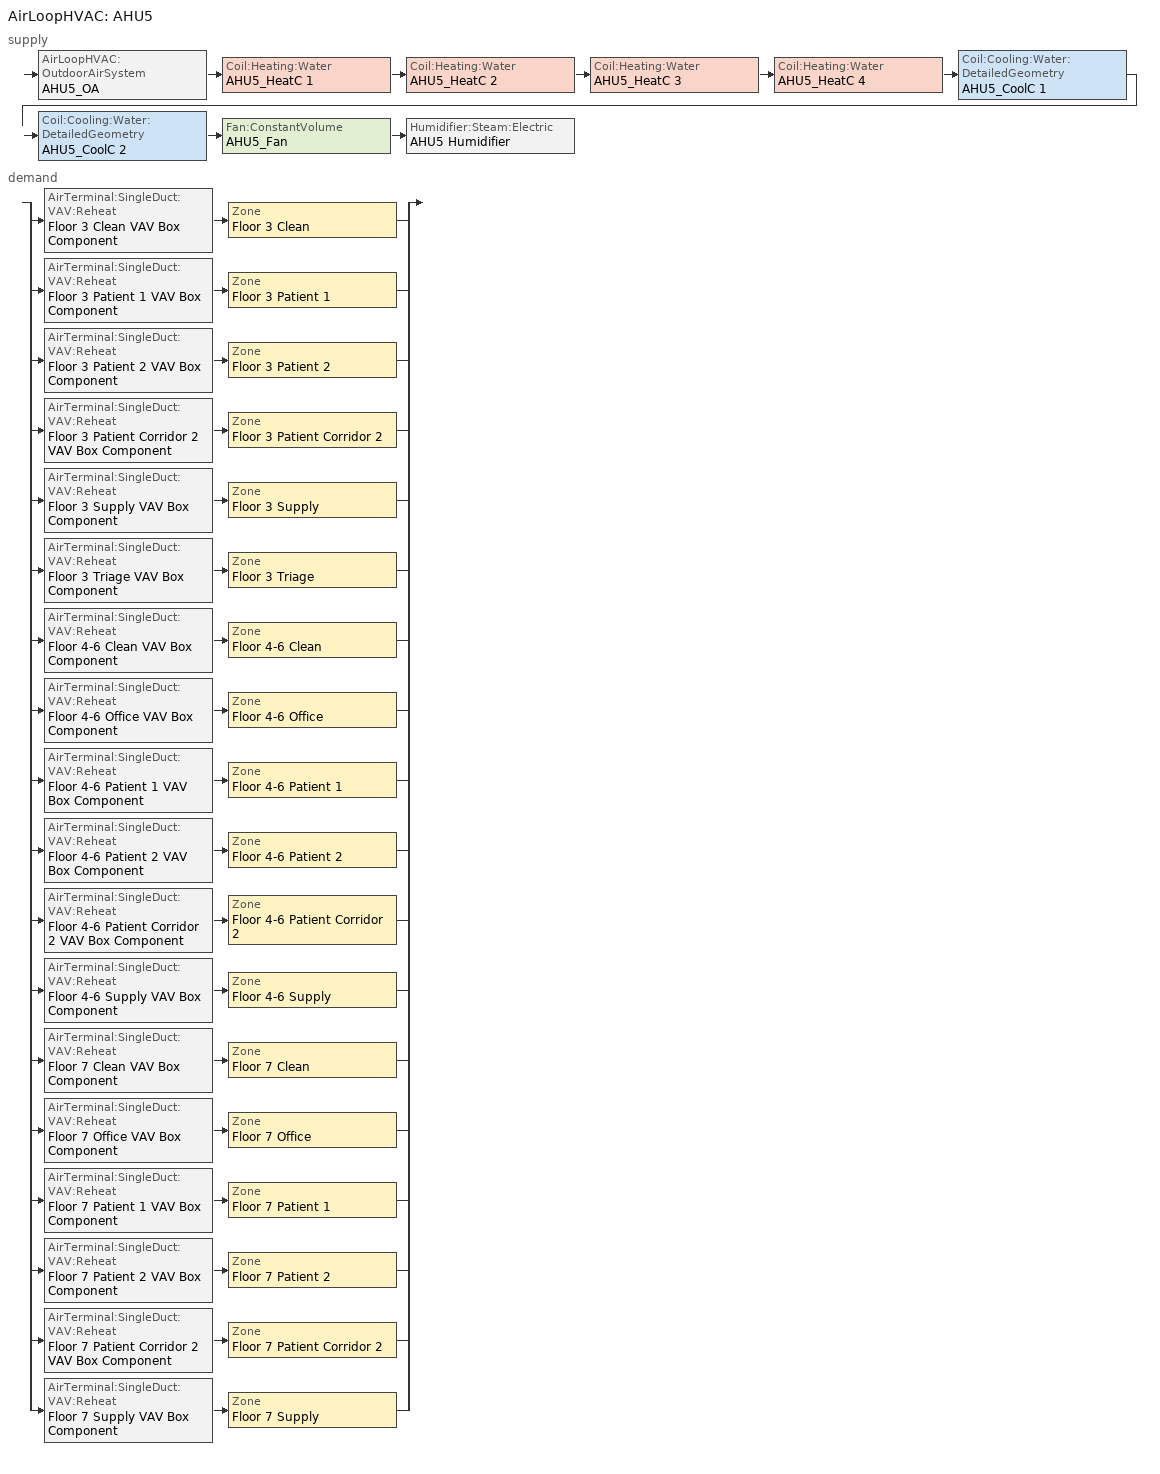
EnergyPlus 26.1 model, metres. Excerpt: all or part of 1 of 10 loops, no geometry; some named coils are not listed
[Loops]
AirLoopHVAC 'AHU5'
 supply: AirLoopHVAC:OutdoorAirSystem 'AHU5_OA' > Coil:Heating:Water 'AHU5_HeatC 1' > Coil:Heating:Water 'AHU5_HeatC 2' > Coil:Heating:Water 'AHU5_HeatC 3' > Coil:Heating:Water 'AHU5_HeatC 4' > Coil:Cooling:Water:DetailedGeometry 'AHU5_CoolC 1' > Coil:Cooling:Water:DetailedGeometry 'AHU5_CoolC 2' > Fan:ConstantVolume 'AHU5_Fan' > Humidifier:Steam:Electric 'AHU5 Humidifier'
 demand: split
  | AirTerminal:SingleDuct:VAV:Reheat 'Floor 3 Clean VAV Box Component' > Zone 'Floor 3 Clean'
  | AirTerminal:SingleDuct:VAV:Reheat 'Floor 3 Patient 1 VAV Box Component' > Zone 'Floor 3 Patient 1'
  | AirTerminal:SingleDuct:VAV:Reheat 'Floor 3 Patient 2 VAV Box Component' > Zone 'Floor 3 Patient 2'
  | AirTerminal:SingleDuct:VAV:Reheat 'Floor 3 Patient Corridor 2 VAV Box Component' > Zone 'Floor 3 Patient Corridor 2'
  | AirTerminal:SingleDuct:VAV:Reheat 'Floor 3 Supply VAV Box Component' > Zone 'Floor 3 Supply'
  | AirTerminal:SingleDuct:VAV:Reheat 'Floor 3 Triage VAV Box Component' > Zone 'Floor 3 Triage'
  | AirTerminal:SingleDuct:VAV:Reheat 'Floor 4-6 Clean VAV Box Component' > Zone 'Floor 4-6 Clean'
  | AirTerminal:SingleDuct:VAV:Reheat 'Floor 4-6 Office VAV Box Component' > Zone 'Floor 4-6 Office'
  | AirTerminal:SingleDuct:VAV:Reheat 'Floor 4-6 Patient 1 VAV Box Component' > Zone 'Floor 4-6 Patient 1'
  | AirTerminal:SingleDuct:VAV:Reheat 'Floor 4-6 Patient 2 VAV Box Component' > Zone 'Floor 4-6 Patient 2'
  | AirTerminal:SingleDuct:VAV:Reheat 'Floor 4-6 Patient Corridor 2 VAV Box Component' > Zone 'Floor 4-6 Patient Corridor 2'
  | AirTerminal:SingleDuct:VAV:Reheat 'Floor 4-6 Supply VAV Box Component' > Zone 'Floor 4-6 Supply'
  | AirTerminal:SingleDuct:VAV:Reheat 'Floor 7 Clean VAV Box Component' > Zone 'Floor 7 Clean'
  | AirTerminal:SingleDuct:VAV:Reheat 'Floor 7 Office VAV Box Component' > Zone 'Floor 7 Office'
  | AirTerminal:SingleDuct:VAV:Reheat 'Floor 7 Patient 1 VAV Box Component' > Zone 'Floor 7 Patient 1'
  | AirTerminal:SingleDuct:VAV:Reheat 'Floor 7 Patient 2 VAV Box Component' > Zone 'Floor 7 Patient 2'
  | AirTerminal:SingleDuct:VAV:Reheat 'Floor 7 Patient Corridor 2 VAV Box Component' > Zone 'Floor 7 Patient Corridor 2'
  | AirTerminal:SingleDuct:VAV:Reheat 'Floor 7 Supply VAV Box Component' > Zone 'Floor 7 Supply'
[AirLoopHVAC]
AHU5: Design supply air flow rate=Autosize
[AirTerminal:SingleDuct:VAV:Reheat] Availability schedule=ALWAYS_ON; Constant minimum air flow fraction=1; Convergence tolerance=0.001; Damper heating action=ReverseWithLimits; Maximum air flow rate=Autosize; Maximum flow fraction during reheat=Autosize; Maximum flow per zone floor area during reheat=Autosize; Maximum hot water or steam flow rate=Autosize; Minimum hot water or steam flow rate=0; Zone minimum air flow input method=Constant
Name | Design specification outdoor air object | Reheat coil
Floor 3 Clean VAV Box Component | Floor 3 Clean VAV Box OA Design Spec | Floor 3 Clean VAV Box Reheat Coil
Floor 3 Patient 1 VAV Box Component | Floor 3 Patient 1 VAV Box OA Design Spec | Floor 3 Patient 1 VAV Box Reheat Coil
Floor 3 Patient 2 VAV Box Component | Floor 3 Patient 2 VAV Box OA Design Spec | Floor 3 Patient 2 VAV Box Reheat Coil
Floor 3 Patient Corridor 2 VAV Box Component | Floor 3 Patient Corridor 2 VAV Box OA Design Spec | Floor 3 Patient Corridor 2 VAV Box Reheat Coil
Floor 3 Supply VAV Box Component | Floor 3 Supply VAV Box OA Design Spec | Floor 3 Supply VAV Box Reheat Coil
Floor 3 Triage VAV Box Component | Floor 3 Triage VAV Box OA Design Spec | Floor 3 Triage VAV Box Reheat Coil
Floor 4-6 Clean VAV Box Component | Floor 4-6 Clean VAV Box OA Design Spec | Floor 4-6 Clean VAV Box Reheat Coil
Floor 4-6 Office VAV Box Component | Floor 4-6 Office VAV Box OA Design Spec | Floor 4-6 Office VAV Box Reheat Coil
Floor 4-6 Patient 1 VAV Box Component | Floor 4-6 Patient 1 VAV Box OA Design Spec | Floor 4-6 Patient 1 VAV Box Reheat Coil
Floor 4-6 Patient 2 VAV Box Component | Floor 4-6 Patient 2 VAV Box OA Design Spec | Floor 4-6 Patient 2 VAV Box Reheat Coil
Floor 4-6 Patient Corridor 2 VAV Box Component | Floor 4-6 Patient Corridor 2 VAV Box OA Design Spec | Floor 4-6 Patient Corridor 2 VAV Box Reheat Coil
Floor 4-6 Supply VAV Box Component | Floor 4-6 Supply VAV Box OA Design Spec | Floor 4-6 Supply VAV Box Reheat Coil
Floor 7 Clean VAV Box Component | Floor 7 Clean VAV Box OA Design Spec | Floor 7 Clean VAV Box Reheat Coil
Floor 7 Office VAV Box Component | Floor 7 Office VAV Box OA Design Spec | Floor 7 Office VAV Box Reheat Coil
Floor 7 Patient 1 VAV Box Component | Floor 7 Patient 1 VAV Box OA Design Spec | Floor 7 Patient 1 VAV Box Reheat Coil
Floor 7 Patient 2 VAV Box Component | Floor 7 Patient 2 VAV Box OA Design Spec | Floor 7 Patient 2 VAV Box Reheat Coil
Floor 7 Patient Corridor 2 VAV Box Component | Floor 7 Patient Corridor 2 VAV Box OA Design Spec | Floor 7 Patient Corridor 2 VAV Box Reheat Coil
Floor 7 Supply VAV Box Component | Floor 7 Supply VAV Box OA Design Spec | Floor 7 Supply VAV Box Reheat Coil
[Coil:Cooling:Water:DetailedGeometry] Availability schedule=ALWAYS_ON; Coil depth=Autosize; Fin diameter=Autosize; Fin spacing=0.0018; Fin surface area=Autosize; Fin thermal conductivity=204; Fin thickness=0.0015; Maximum water flow rate=Autosize; Minimum airflow area=Autosize; Number of tube rows=6; Number of tubes per row=Autosize; Total tube inside area=Autosize; Tube depth spacing=0.026; Tube inside diameter=0.01445; Tube outside diameter=0.0159; Tube outside surface area=Autosize; Tube thermal conductivity=386
AHU5_CoolC 1; AHU5_CoolC 2
[Coil:Heating:Water] Availability schedule=ALWAYS_ON; Maximum water flow rate=Autosize; Performance input method=UFactorTimesAreaAndDesignWaterFlowRate; Rated capacity=Autosize; Rated inlet air temperature=16.6; Rated inlet water temperature=82.2; Rated outlet air temperature=32.2; Rated outlet water temperature=71.1; U factor times area value=Autosize
AHU5_HeatC 1; AHU5_HeatC 2; AHU5_HeatC 3; AHU5_HeatC 4
[ComponentCost:LineItem]
Name | Cost per each | Item | Line item type | Quantity | Cost per unit of output capacity
ElectricEquipment:Floor 3 Clean:ElecPlug | 1 | Floor 3 Clean | General | 1.0001
ElectricEquipment:Floor 3 Patient 1:ElecPlug | 1 | Floor 3 Patient 1 | General | 4.9982
ElectricEquipment:Floor 3 Patient 2:ElecPlug | 1 | Floor 3 Patient 2 | General | 4.9982
ElectricEquipment:Floor 3 Patient Corridor 2:ElecPlug | 1 | Floor 3 Patient Corridor 2 | General | 0.3355
ElectricEquipment:Floor 3 Supply:ElecPlug | 1 | Floor 3 Supply | General | 3.6787
ElectricEquipment:Floor 3 Triage:ElecPlug | 1 | Floor 3 Triage | General | 1.4995
ElectricEquipment:Floor 4-6 Clean:ElecPlug | 1 | Floor 4-6 Clean | General | 3.0003
ElectricEquipment:Floor 4-6 Office:ElecPlug | 1 | Floor 4-6 Office | General | 2.2492
ElectricEquipment:Floor 4-6 Patient 1:ElecPlug | 1 | Floor 4-6 Patient 1 | General | 14.9946
ElectricEquipment:Floor 4-6 Patient 2:ElecPlug | 1 | Floor 4-6 Patient 2 | General | 14.9946
ElectricEquipment:Floor 4-6 Patient Corridor 2:ElecPlug | 1 | Floor 4-6 Patient Corridor 2 | General | 1.0066
ElectricEquipment:Floor 4-6 Supply:ElecPlug | 1 | Floor 4-6 Supply | General | 11.036
ElectricEquipment:Floor 7 Clean:ElecPlug | 1 | Floor 7 Clean | General | 1.0001
ElectricEquipment:Floor 7 Office:ElecPlug | 1 | Floor 7 Office | General | 0.7497
ElectricEquipment:Floor 7 Patient 1:ElecPlug | 1 | Floor 7 Patient 1 | General | 4.9982
ElectricEquipment:Floor 7 Patient 2:ElecPlug | 1 | Floor 7 Patient 2 | General | 4.9982
ElectricEquipment:Floor 7 Patient Corridor 2:ElecPlug | 1 | Floor 7 Patient Corridor 2 | General | 0.3355
ElectricEquipment:Floor 7 Supply:ElecPlug | 1 | Floor 7 Supply | General | 3.6787
Infiltration:Floor 3 Patient 1 | 1 | Floor 3 Patient 1 | General | 0
Infiltration:Floor 3 Patient 2 | 1 | Floor 3 Patient 2 | General | 0
Infiltration:Floor 3 Patient Corridor 2 | 1 | Floor 3 Patient Corridor 2 | General | 0
Infiltration:Floor 3 Supply | 1 | Floor 3 Supply | General | 0
Infiltration:Floor 3 Triage | 1 | Floor 3 Triage | General | 0
Infiltration:Floor 4-6 Office | 1 | Floor 4-6 Office | General | 0
Infiltration:Floor 4-6 Patient 1 | 1 | Floor 4-6 Patient 1 | General | 0
Infiltration:Floor 4-6 Patient 2 | 1 | Floor 4-6 Patient 2 | General | 0
Infiltration:Floor 4-6 Patient Corridor 2 | 1 | Floor 4-6 Patient Corridor 2 | General | 0
Infiltration:Floor 4-6 Supply | 1 | Floor 4-6 Supply | General | 0
Infiltration:Floor 7 Office | 1 | Floor 7 Office | General | 0
Infiltration:Floor 7 Patient 1 | 1 | Floor 7 Patient 1 | General | 0
Infiltration:Floor 7 Patient 2 | 1 | Floor 7 Patient 2 | General | 0
Infiltration:Floor 7 Patient Corridor 2 | 1 | Floor 7 Patient Corridor 2 | General | 0
Infiltration:Floor 7 Supply | 1 | Floor 7 Supply | General | 0
LIGHTING EQUIP:Floor 3 Clean |  | Floor 3 Clean | Lights |  | 1
LIGHTING EQUIP:Floor 3 Patient 1 |  | Floor 3 Patient 1 | Lights |  | 1
LIGHTING EQUIP:Floor 3 Patient 2 |  | Floor 3 Patient 2 | Lights |  | 1
LIGHTING EQUIP:Floor 3 Patient Corridor 2 |  | Floor 3 Patient Corridor 2 | Lights |  | 1
LIGHTING EQUIP:Floor 3 Supply |  | Floor 3 Supply | Lights |  | 1
LIGHTING EQUIP:Floor 3 Triage |  | Floor 3 Triage | Lights |  | 1
LIGHTING EQUIP:Floor 4-6 Clean |  | Floor 4-6 Clean | Lights |  | 1
LIGHTING EQUIP:Floor 4-6 Office |  | Floor 4-6 Office | Lights |  | 1
LIGHTING EQUIP:Floor 4-6 Patient 1 |  | Floor 4-6 Patient 1 | Lights |  | 1
LIGHTING EQUIP:Floor 4-6 Patient 2 |  | Floor 4-6 Patient 2 | Lights |  | 1
LIGHTING EQUIP:Floor 4-6 Patient Corridor 2 |  | Floor 4-6 Patient Corridor 2 | Lights |  | 1
LIGHTING EQUIP:Floor 4-6 Supply |  | Floor 4-6 Supply | Lights |  | 1
LIGHTING EQUIP:Floor 7 Clean |  | Floor 7 Clean | Lights |  | 1
LIGHTING EQUIP:Floor 7 Office |  | Floor 7 Office | Lights |  | 1
LIGHTING EQUIP:Floor 7 Patient 1 |  | Floor 7 Patient 1 | Lights |  | 1
LIGHTING EQUIP:Floor 7 Patient 2 |  | Floor 7 Patient 2 | Lights |  | 1
LIGHTING EQUIP:Floor 7 Patient Corridor 2 |  | Floor 7 Patient Corridor 2 | Lights |  | 1
LIGHTING EQUIP:Floor 7 Supply |  | Floor 7 Supply | Lights |  | 1
People:Floor 3 Clean | 1 | Floor 3 Clean | General | 2.4991
People:Floor 3 Patient 1 | 1 | Floor 3 Patient 1 | General | 24.9909
People:Floor 3 Patient 2 | 1 | Floor 3 Patient 2 | General | 24.9909
People:Floor 3 Triage | 1 | Floor 3 Triage | General | 7.4973
People:Floor 4-6 Clean | 1 | Floor 4-6 Clean | General | 7.4973
People:Floor 4-6 Office | 1 | Floor 4-6 Office | General | 22.4918
People:Floor 4-6 Patient 1 | 1 | Floor 4-6 Patient 1 | General | 74.9728
People:Floor 4-6 Patient 2 | 1 | Floor 4-6 Patient 2 | General | 74.9728
People:Floor 7 Clean | 1 | Floor 7 Clean | General | 2.4991
People:Floor 7 Office | 1 | Floor 7 Office | General | 7.4973
People:Floor 7 Patient 1 | 1 | Floor 7 Patient 1 | General | 24.9909
People:Floor 7 Patient 2 | 1 | Floor 7 Patient 2 | General | 24.9909
[Controller:OutdoorAir]
AHU5_OA_Controller: Economizer control action type=ModulateFlow; Economizer control type=DifferentialEnthalpy; Economizer maximum limit dry bulb temperature=28; Economizer maximum limit enthalpy=64000; Economizer minimum limit dry bulb temperature=-100; Heat recovery bypass control type=BypassWhenOAFlowGreaterThanMinimum; High humidity control=No; Lockout type=NoLockout; Maximum outdoor air flow rate=Autosize; Minimum fraction of outdoor air schedule=AHU5_OAMinOAFracSchedule; Minimum limit type=FixedMinimum; Minimum outdoor air flow rate=Autosize; Minimum outdoor air schedule=MinOA_MotorizedDamper_Sched
[Controller:WaterCoil] Actuator variable=Flow; Maximum actuated flow=Autosize; Minimum actuated flow=0
Name | Action | Control variable | Controller convergence tolerance
AHU5_CoolC 1_Controller; AHU5_CoolC 2_Controller | Reverse | TemperatureAndHumidityRatio
AHU5_HeatC 1_Controller; AHU5_HeatC 2_Controller; AHU5_HeatC 3_Controller; AHU5_HeatC 4_Controller | Normal | Temperature | 0.0001
[DesignSpecification:OutdoorAir] Outdoor air flow per person=0; Outdoor air flow per zone floor area=0; Outdoor air method=Flow/Zone
Name | Outdoor air flow air changes per hour | Outdoor air flow per zone
Floor 3 Clean VAV Box OA Design Spec; Floor 4-6 Clean VAV Box OA Design Spec; Floor 7 Clean VAV Box OA Design Spec | 0 | 0.0201
Floor 3 Patient 1 VAV Box OA Design Spec; Floor 3 Patient 2 VAV Box OA Design Spec; Floor 4-6 Patient 1 VAV Box OA Design Spec; Floor 4-6 Patient 2 VAV Box OA Design Spec; Floor 7 Patient 1 VAV Box OA Design Spec; Floor 7 Patient 2 VAV Box OA Design Spec | 0 | 0.7866
Floor 3 Patient Corridor 2 VAV Box OA Design Spec; Floor 4-6 Patient Corridor 2 VAV Box OA Design Spec; Floor 7 Patient Corridor 2 VAV Box OA Design Spec | 0 | 0.0948
Floor 3 Supply VAV Box OA Design Spec; Floor 4-6 Supply VAV Box OA Design Spec; Floor 7 Supply VAV Box OA Design Spec | 0 | 0.2085
Floor 3 Triage VAV Box OA Design Spec | 0 | 1.4158
Floor 4-6 Office VAV Box OA Design Spec; Floor 7 Office VAV Box OA Design Spec | 0 | 0.0602
SZ DSOA Floor 3 Clean; SZ DSOA Floor 4-6 Clean; SZ DSOA Floor 7 Clean |  | 0.0200656
SZ DSOA Floor 3 Patient 1; SZ DSOA Floor 3 Patient 2; SZ DSOA Floor 4-6 Patient 1; SZ DSOA Floor 4-6 Patient 2; SZ DSOA Floor 7 Patient 1; SZ DSOA Floor 7 Patient 2 |  | 0.786579
SZ DSOA Floor 3 Patient Corridor 2; SZ DSOA Floor 4-6 Patient Corridor 2; SZ DSOA Floor 7 Patient Corridor 2 |  | 0.0947534
SZ DSOA Floor 3 Supply; SZ DSOA Floor 4-6 Supply; SZ DSOA Floor 7 Supply |  | 0.208549
SZ DSOA Floor 3 Triage |  | 1.41584
SZ DSOA Floor 4-6 Office; SZ DSOA Floor 7 Office |  | 0.0601967
[EnergyManagementSystem:Program]
Flr_2_Exam_2_Coil_Reheat_Energy_Program: IF (AHU_1_CCoil_Energy > 0 && AHU_1_HCoil1_Energy > 0); SET AHU_1_Problem = AHU_1_Problem + 1; ELSEIF (Flr_2_Exam_2_Load <= 0); SET Flr_2_Exam_2_RE = Flr_2_Exam_2_RE + Flr_2_Exam_2_Coil_Energy; ELSEIF (AHU_1_HCoil1_Energy > 0 && AHU_1_CCoil_Energy == 0); SET Flr_2_Exam_2_Heat = Flr_2_Exam_2_Heat + Flr_2_Exam_2_Coil_Energy; ELSEIF (AHU_1_CCoil_Energy > 0 && AHU_1_HCoil1_Energy == 0); SET Flr_2_Exam_2_DT1 = Flr_2_Exam_2_Coil_Outlet_Air_Temp - Flr_2_Exam_2_Coil_Inlet_Air_Temp; SET Flr_2_Exam_2_DT2 = @Max (AHU_1_CoolC_Inlet_Node_Temp - AHU_1_Fan_Out) 0; IF Flr_2_Exam_2_DT1 > 0.0; SET Flr_2_Exam_2_Ratio = @Min (Flr_2_Exam_2_DT2 / Flr_2_Exam_2_DT1) 1; ELSE; SET Flr_2_Exam_2_Ratio = 1.0; ENDIF; SET Flr_2_Exam_2_RE = Flr_2_Exam_2_RE + (Flr_2_Exam_2_Ratio * Flr_2_Exam_2_Coil_Energy); SET Flr_2_Exam_2_Heat = Flr_2_Exam_2_Heat + ((1-Flr_2_Exam_2_Ratio) * Flr_2_Exam_2_Coil_Energy); ELSEIF (AHU_1_CCoil_Energy == 0 && AHU_1_HCoil1_Energy == 0); SET AHU_1_Economize = AHU_1_Economize + 1; SET Flr_2_Exam_2_Heat = Flr_2_Exam_2_Heat + Flr_2_Exam_2_Coil_Energy; ENDIF
Flr_2_Exam_3_Coil_Reheat_Energy_Program: IF (AHU_2_CCoil_Energy > 0 && AHU_2_HCoil1_Energy > 0); SET AHU_2_Problem = AHU_2_Problem + 1; ELSEIF (Flr_2_Exam_3_Load <= 0); SET Flr_2_Exam_3_RE = Flr_2_Exam_3_RE + Flr_2_Exam_3_Coil_Energy; ELSEIF (AHU_2_HCoil1_Energy > 0 && AHU_2_CCoil_Energy == 0); SET Flr_2_Exam_3_Heat = Flr_2_Exam_3_Heat + Flr_2_Exam_3_Coil_Energy; ELSEIF (AHU_2_CCoil_Energy > 0 && AHU_2_HCoil1_Energy == 0); SET Flr_2_Exam_3_DT1 = Flr_2_Exam_3_Coil_Outlet_Air_Temp - Flr_2_Exam_3_Coil_Inlet_Air_Temp; SET Flr_2_Exam_3_DT2 = @Max (AHU_2_CoolC_Inlet_Node_Temp - AHU_2_Fan_Out) 0; IF Flr_2_Exam_3_DT1 > 0.0; SET Flr_2_Exam_3_Ratio = @Min (Flr_2_Exam_3_DT2 / Flr_2_Exam_3_DT1) 1; ELSE; SET Flr_2_Exam_3_Ratio = 1.0; ENDIF; SET Flr_2_Exam_3_RE = Flr_2_Exam_3_RE + (Flr_2_Exam_3_Ratio * Flr_2_Exam_3_Coil_Energy); SET Flr_2_Exam_3_Heat = Flr_2_Exam_3_Heat + ((1-Flr_2_Exam_3_Ratio) * Flr_2_Exam_3_Coil_Energy); ELSEIF (AHU_2_CCoil_Energy == 0 && AHU_2_HCoil1_Energy == 0); SET AHU_2_Economize = AHU_2_Economize + 1; SET Flr_2_Exam_3_Heat = Flr_2_Exam_3_Heat + Flr_2_Exam_3_Coil_Energy; ENDIF
Flr_2_Exam_4_Coil_Reheat_Energy_Program: IF (AHU_2_CCoil_Energy > 0 && AHU_2_HCoil1_Energy > 0); SET AHU_2_Problem = AHU_2_Problem + 1; ELSEIF (Flr_2_Exam_4_Load <= 0); SET Flr_2_Exam_4_RE = Flr_2_Exam_4_RE + Flr_2_Exam_4_Coil_Energy; ELSEIF (AHU_2_HCoil1_Energy > 0 && AHU_2_CCoil_Energy == 0); SET Flr_2_Exam_4_Heat = Flr_2_Exam_4_Heat + Flr_2_Exam_4_Coil_Energy; ELSEIF (AHU_2_CCoil_Energy > 0 && AHU_2_HCoil1_Energy == 0); SET Flr_2_Exam_4_DT1 = Flr_2_Exam_4_Coil_Outlet_Air_Temp - Flr_2_Exam_4_Coil_Inlet_Air_Temp; SET Flr_2_Exam_4_DT2 = @Max (AHU_2_CoolC_Inlet_Node_Temp - AHU_2_Fan_Out) 0; IF Flr_2_Exam_4_DT1 > 0.0; SET Flr_2_Exam_4_Ratio = @Min (Flr_2_Exam_4_DT2 / Flr_2_Exam_4_DT1) 1; ELSE; SET Flr_2_Exam_4_Ratio = 1.0; ENDIF; SET Flr_2_Exam_4_RE = Flr_2_Exam_4_RE + (Flr_2_Exam_4_Ratio * Flr_2_Exam_4_Coil_Energy); SET Flr_2_Exam_4_Heat = Flr_2_Exam_4_Heat + ((1-Flr_2_Exam_4_Ratio) * Flr_2_Exam_4_Coil_Energy); ELSEIF (AHU_2_CCoil_Energy == 0 && AHU_2_HCoil1_Energy == 0); SET AHU_2_Economize = AHU_2_Economize + 1; SET Flr_2_Exam_4_Heat = Flr_2_Exam_4_Heat + Flr_2_Exam_4_Coil_Energy; ENDIF
Flr_2_Gift_Coil_Reheat_Energy_Program: IF (AHU_2_CCoil_Energy > 0 && AHU_2_HCoil1_Energy > 0); SET AHU_2_Problem = AHU_2_Problem + 1; ELSEIF (Flr_2_Gift_Load <= 0); SET Flr_2_Gift_RE = Flr_2_Gift_RE + Flr_2_Gift_Coil_Energy; ELSEIF (AHU_2_HCoil1_Energy > 0 && AHU_2_CCoil_Energy == 0); SET Flr_2_Gift_Heat = Flr_2_Gift_Heat + Flr_2_Gift_Coil_Energy; ELSEIF (AHU_2_CCoil_Energy > 0 && AHU_2_HCoil1_Energy == 0); SET Flr_2_Gift_DT1 = Flr_2_Gift_Coil_Outlet_Air_Temp - Flr_2_Gift_Coil_Inlet_Air_Temp; SET Flr_2_Gift_DT2 = @Max (AHU_2_CoolC_Inlet_Node_Temp - AHU_2_Fan_Out) 0; IF Flr_2_Gift_DT1 > 0.0; SET Flr_2_Gift_Ratio = @Min (Flr_2_Gift_DT2 / Flr_2_Gift_DT1) 1; ELSE; SET Flr_2_Gift_Ratio = 1.0; ENDIF; SET Flr_2_Gift_RE = Flr_2_Gift_RE + (Flr_2_Gift_Ratio * Flr_2_Gift_Coil_Energy); SET Flr_2_Gift_Heat = Flr_2_Gift_Heat + ((1-Flr_2_Gift_Ratio) * Flr_2_Gift_Coil_Energy); ELSEIF (AHU_2_CCoil_Energy == 0 && AHU_2_HCoil1_Energy == 0); SET AHU_2_Economize = AHU_2_Economize + 1; SET Flr_2_Gift_Heat = Flr_2_Gift_Heat + Flr_2_Gift_Coil_Energy; ENDIF
Flr_2_Image_1_Coil_Reheat_Energy_Program: IF (AHU_1_CCoil_Energy > 0 && AHU_1_HCoil1_Energy > 0); SET AHU_1_Problem = AHU_1_Problem + 1; ELSEIF (Flr_2_Image_1_Load <= 0); SET Flr_2_Image_1_RE = Flr_2_Image_1_RE + Flr_2_Image_1_Coil_Energy; ELSEIF (AHU_1_HCoil1_Energy > 0 && AHU_1_CCoil_Energy == 0); SET Flr_2_Image_1_Heat = Flr_2_Image_1_Heat + Flr_2_Image_1_Coil_Energy; ELSEIF (AHU_1_CCoil_Energy > 0 && AHU_1_HCoil1_Energy == 0); SET Flr_2_Image_1_DT1 = Flr_2_Image_1_Coil_Outlet_Air_Temp - Flr_2_Image_1_Coil_Inlet_Air_Temp; SET Flr_2_Image_1_DT2 = @Max (AHU_1_CoolC_Inlet_Node_Temp - AHU_1_Fan_Out) 0; IF Flr_2_Image_1_DT1 > 0.0; SET Flr_2_Image_1_Ratio = @Min (Flr_2_Image_1_DT2 / Flr_2_Image_1_DT1) 1; ELSE; SET Flr_2_Image_1_Ratio = 1.0; ENDIF; SET Flr_2_Image_1_RE = Flr_2_Image_1_RE + (Flr_2_Image_1_Ratio * Flr_2_Image_1_Coil_Energy); SET Flr_2_Image_1_Heat = Flr_2_Image_1_Heat + ((1-Flr_2_Image_1_Ratio) * Flr_2_Image_1_Coil_Energy); ELSEIF (AHU_1_CCoil_Energy == 0 && AHU_1_HCoil1_Energy == 0); SET AHU_1_Economize = AHU_1_Economize + 1; SET Flr_2_Image_1_Heat = Flr_2_Image_1_Heat + Flr_2_Image_1_Coil_Energy; ENDIF
Flr_2_Image_2_Coil_Reheat_Energy_Program: IF (AHU_1_CCoil_Energy > 0 && AHU_1_HCoil1_Energy > 0); SET AHU_1_Problem = AHU_1_Problem + 1; ELSEIF (Flr_2_Image_2_Load <= 0); SET Flr_2_Image_2_RE = Flr_2_Image_2_RE + Flr_2_Image_2_Coil_Energy; ELSEIF (AHU_1_HCoil1_Energy > 0 && AHU_1_CCoil_Energy == 0); SET Flr_2_Image_2_Heat = Flr_2_Image_2_Heat + Flr_2_Image_2_Coil_Energy; ELSEIF (AHU_1_CCoil_Energy > 0 && AHU_1_HCoil1_Energy == 0); SET Flr_2_Image_2_DT1 = Flr_2_Image_2_Coil_Outlet_Air_Temp - Flr_2_Image_2_Coil_Inlet_Air_Temp; SET Flr_2_Image_2_DT2 = @Max (AHU_1_CoolC_Inlet_Node_Temp - AHU_1_Fan_Out) 0; IF Flr_2_Image_2_DT1 > 0.0; SET Flr_2_Image_2_Ratio = @Min (Flr_2_Image_2_DT2 / Flr_2_Image_2_DT1) 1; ELSE; SET Flr_2_Image_2_Ratio = 1.0; ENDIF; SET Flr_2_Image_2_RE = Flr_2_Image_2_RE + (Flr_2_Image_2_Ratio * Flr_2_Image_2_Coil_Energy); SET Flr_2_Image_2_Heat = Flr_2_Image_2_Heat + ((1-Flr_2_Image_2_Ratio) * Flr_2_Image_2_Coil_Energy); ELSEIF (AHU_1_CCoil_Energy == 0 && AHU_1_HCoil1_Energy == 0); SET AHU_1_Economize = AHU_1_Economize + 1; SET Flr_2_Image_2_Heat = Flr_2_Image_2_Heat + Flr_2_Image_2_Coil_Energy; ENDIF
Flr_2_Image_3_Coil_Reheat_Energy_Program: IF (AHU_2_CCoil_Energy > 0 && AHU_2_HCoil1_Energy > 0); SET AHU_2_Problem = AHU_2_Problem + 1; ELSEIF (Flr_2_Image_3_Load <= 0); SET Flr_2_Image_3_RE = Flr_2_Image_3_RE + Flr_2_Image_3_Coil_Energy; ELSEIF (AHU_2_HCoil1_Energy > 0 && AHU_2_CCoil_Energy == 0); SET Flr_2_Image_3_Heat = Flr_2_Image_3_Heat + Flr_2_Image_3_Coil_Energy; ELSEIF (AHU_2_CCoil_Energy > 0 && AHU_2_HCoil1_Energy == 0); SET Flr_2_Image_3_DT1 = Flr_2_Image_3_Coil_Outlet_Air_Temp - Flr_2_Image_3_Coil_Inlet_Air_Temp; SET Flr_2_Image_3_DT2 = @Max (AHU_2_CoolC_Inlet_Node_Temp - AHU_2_Fan_Out) 0; IF Flr_2_Image_3_DT1 > 0.0; SET Flr_2_Image_3_Ratio = @Min (Flr_2_Image_3_DT2 / Flr_2_Image_3_DT1) 1; ELSE; SET Flr_2_Image_3_Ratio = 1.0; ENDIF; SET Flr_2_Image_3_RE = Flr_2_Image_3_RE + (Flr_2_Image_3_Ratio * Flr_2_Image_3_Coil_Energy); SET Flr_2_Image_3_Heat = Flr_2_Image_3_Heat + ((1-Flr_2_Image_3_Ratio) * Flr_2_Image_3_Coil_Energy); ELSEIF (AHU_2_CCoil_Energy == 0 && AHU_2_HCoil1_Energy == 0); SET AHU_2_Economize = AHU_2_Economize + 1; SET Flr_2_Image_3_Heat = Flr_2_Image_3_Heat + Flr_2_Image_3_Coil_Energy; ENDIF
Flr_2_Lab_1_Coil_Reheat_Energy_Program: IF (AHU_1_CCoil_Energy > 0 && AHU_1_HCoil1_Energy > 0); SET AHU_1_Problem = AHU_1_Problem + 1; ELSEIF (Flr_2_Lab_1_Load <= 0); SET Flr_2_Lab_1_RE = Flr_2_Lab_1_RE + Flr_2_Lab_1_Coil_Energy; ELSEIF (AHU_1_HCoil1_Energy > 0 && AHU_1_CCoil_Energy == 0); SET Flr_2_Lab_1_Heat = Flr_2_Lab_1_Heat + Flr_2_Lab_1_Coil_Energy; ELSEIF (AHU_1_CCoil_Energy > 0 && AHU_1_HCoil1_Energy == 0); SET Flr_2_Lab_1_DT1 = Flr_2_Lab_1_Coil_Outlet_Air_Temp - Flr_2_Lab_1_Coil_Inlet_Air_Temp; SET Flr_2_Lab_1_DT2 = @Max (AHU_1_CoolC_Inlet_Node_Temp - AHU_1_Fan_Out) 0; IF Flr_2_Lab_1_DT1 > 0.0; SET Flr_2_Lab_1_Ratio = @Min (Flr_2_Lab_1_DT2 / Flr_2_Lab_1_DT1) 1; ELSE; SET Flr_2_Lab_1_Ratio = 1.0; ENDIF; SET Flr_2_Lab_1_RE = Flr_2_Lab_1_RE + (Flr_2_Lab_1_Ratio * Flr_2_Lab_1_Coil_Energy); SET Flr_2_Lab_1_Heat = Flr_2_Lab_1_Heat + ((1-Flr_2_Lab_1_Ratio) * Flr_2_Lab_1_Coil_Energy); ELSEIF (AHU_1_CCoil_Energy == 0 && AHU_1_HCoil1_Energy == 0); SET AHU_1_Economize = AHU_1_Economize + 1; SET Flr_2_Lab_1_Heat = Flr_2_Lab_1_Heat + Flr_2_Lab_1_Coil_Energy; ENDIF
Flr_2_Lab_2_Coil_Reheat_Energy_Program: IF (AHU_1_CCoil_Energy > 0 && AHU_1_HCoil1_Energy > 0); SET AHU_1_Problem = AHU_1_Problem + 1; ELSEIF (Flr_2_Lab_2_Load <= 0); SET Flr_2_Lab_2_RE = Flr_2_Lab_2_RE + Flr_2_Lab_2_Coil_Energy; ELSEIF (AHU_1_HCoil1_Energy > 0 && AHU_1_CCoil_Energy == 0); SET Flr_2_Lab_2_Heat = Flr_2_Lab_2_Heat + Flr_2_Lab_2_Coil_Energy; ELSEIF (AHU_1_CCoil_Energy > 0 && AHU_1_HCoil1_Energy == 0); SET Flr_2_Lab_2_DT1 = Flr_2_Lab_2_Coil_Outlet_Air_Temp - Flr_2_Lab_2_Coil_Inlet_Air_Temp; SET Flr_2_Lab_2_DT2 = @Max (AHU_1_CoolC_Inlet_Node_Temp - AHU_1_Fan_Out) 0; IF Flr_2_Lab_2_DT1 > 0.0; SET Flr_2_Lab_2_Ratio = @Min (Flr_2_Lab_2_DT2 / Flr_2_Lab_2_DT1) 1; ELSE; SET Flr_2_Lab_2_Ratio = 1.0; ENDIF; SET Flr_2_Lab_2_RE = Flr_2_Lab_2_RE + (Flr_2_Lab_2_Ratio * Flr_2_Lab_2_Coil_Energy); SET Flr_2_Lab_2_Heat = Flr_2_Lab_2_Heat + ((1-Flr_2_Lab_2_Ratio) * Flr_2_Lab_2_Coil_Energy); ELSEIF (AHU_1_CCoil_Energy == 0 && AHU_1_HCoil1_Energy == 0); SET AHU_1_Economize = AHU_1_Economize + 1; SET Flr_2_Lab_2_Heat = Flr_2_Lab_2_Heat + Flr_2_Lab_2_Coil_Energy; ENDIF
Flr_2_Lockers_Coil_Reheat_Energy_Program: IF (AHU_1_CCoil_Energy > 0 && AHU_1_HCoil1_Energy > 0); SET AHU_1_Problem = AHU_1_Problem + 1; ELSEIF (Flr_2_Lockers_Load <= 0); SET Flr_2_Lockers_RE = Flr_2_Lockers_RE + Flr_2_Lockers_Coil_Energy; ELSEIF (AHU_1_HCoil1_Energy > 0 && AHU_1_CCoil_Energy == 0); SET Flr_2_Lockers_Heat = Flr_2_Lockers_Heat + Flr_2_Lockers_Coil_Energy; ELSEIF (AHU_1_CCoil_Energy > 0 && AHU_1_HCoil1_Energy == 0); SET Flr_2_Lockers_DT1 = Flr_2_Lockers_Coil_Outlet_Air_Temp - Flr_2_Lockers_Coil_Inlet_Air_Temp; SET Flr_2_Lockers_DT2 = @Max (AHU_1_CoolC_Inlet_Node_Temp - AHU_1_Fan_Out) 0; IF Flr_2_Lockers_DT1 > 0.0; SET Flr_2_Lockers_Ratio = @Min (Flr_2_Lockers_DT2 / Flr_2_Lockers_DT1) 1; ELSE; SET Flr_2_Lockers_Ratio = 1.0; ENDIF; SET Flr_2_Lockers_RE = Flr_2_Lockers_RE + (Flr_2_Lockers_Ratio * Flr_2_Lockers_Coil_Energy); SET Flr_2_Lockers_Heat = Flr_2_Lockers_Heat + ((1-Flr_2_Lockers_Ratio) * Flr_2_Lockers_Coil_Energy); ELSEIF (AHU_1_CCoil_Energy == 0 && AHU_1_HCoil1_Energy == 0); SET AHU_1_Economize = AHU_1_Economize + 1; SET Flr_2_Lockers_Heat = Flr_2_Lockers_Heat + Flr_2_Lockers_Coil_Energy; ENDIF
Flr_2_Lounge1_Coil_Reheat_Energy_Program: IF (AHU_2_CCoil_Energy > 0 && AHU_2_HCoil1_Energy > 0); SET AHU_2_Problem = AHU_2_Problem + 1; ELSEIF (Flr_2_Lounge1_Load <= 0); SET Flr_2_Lounge1_RE = Flr_2_Lounge1_RE + Flr_2_Lounge1_Coil_Energy; ELSEIF (AHU_2_HCoil1_Energy > 0 && AHU_2_CCoil_Energy == 0); SET Flr_2_Lounge1_Heat = Flr_2_Lounge1_Heat + Flr_2_Lounge1_Coil_Energy; ELSEIF (AHU_2_CCoil_Energy > 0 && AHU_2_HCoil1_Energy == 0); SET Flr_2_Lounge1_DT1 = Flr_2_Lounge1_Coil_Outlet_Air_Temp - Flr_2_Lounge1_Coil_Inlet_Air_Temp; SET Flr_2_Lounge1_DT2 = @Max (AHU_2_CoolC_Inlet_Node_Temp - AHU_2_Fan_Out) 0; IF Flr_2_Lounge1_DT1 > 0.0; SET Flr_2_Lounge1_Ratio = @Min (Flr_2_Lounge1_DT2 / Flr_2_Lounge1_DT1) 1; ELSE; SET Flr_2_Lounge1_Ratio = 1.0; ENDIF; SET Flr_2_Lounge1_RE = Flr_2_Lounge1_RE + (Flr_2_Lounge1_Ratio * Flr_2_Lounge1_Coil_Energy); SET Flr_2_Lounge1_Heat = Flr_2_Lounge1_Heat + ((1-Flr_2_Lounge1_Ratio) * Flr_2_Lounge1_Coil_Energy); ELSEIF (AHU_2_CCoil_Energy == 0 && AHU_2_HCoil1_Energy == 0); SET AHU_2_Economize = AHU_2_Economize + 1; SET Flr_2_Lounge1_Heat = Flr_2_Lounge1_Heat + Flr_2_Lounge1_Coil_Energy; ENDIF
Flr_2_Lounge2_Coil_Reheat_Energy_Program: IF (AHU_2_CCoil_Energy > 0 && AHU_2_HCoil1_Energy > 0); SET AHU_2_Problem = AHU_2_Problem + 1; ELSEIF (Flr_2_Lounge2_Load <= 0); SET Flr_2_Lounge2_RE = Flr_2_Lounge2_RE + Flr_2_Lounge2_Coil_Energy; ELSEIF (AHU_2_HCoil1_Energy > 0 && AHU_2_CCoil_Energy == 0); SET Flr_2_Lounge2_Heat = Flr_2_Lounge2_Heat + Flr_2_Lounge2_Coil_Energy; ELSEIF (AHU_2_CCoil_Energy > 0 && AHU_2_HCoil1_Energy == 0); SET Flr_2_Lounge2_DT1 = Flr_2_Lounge2_Coil_Outlet_Air_Temp - Flr_2_Lounge2_Coil_Inlet_Air_Temp; SET Flr_2_Lounge2_DT2 = @Max (AHU_2_CoolC_Inlet_Node_Temp - AHU_2_Fan_Out) 0; IF Flr_2_Lounge2_DT1 > 0.0; SET Flr_2_Lounge2_Ratio = @Min (Flr_2_Lounge2_DT2 / Flr_2_Lounge2_DT1) 1; ELSE; SET Flr_2_Lounge2_Ratio = 1.0; ENDIF; SET Flr_2_Lounge2_RE = Flr_2_Lounge2_RE + (Flr_2_Lounge2_Ratio * Flr_2_Lounge2_Coil_Energy); SET Flr_2_Lounge2_Heat = Flr_2_Lounge2_Heat + ((1-Flr_2_Lounge2_Ratio) * Flr_2_Lounge2_Coil_Energy); ELSEIF (AHU_2_CCoil_Energy == 0 && AHU_2_HCoil1_Energy == 0); SET AHU_2_Economize = AHU_2_Economize + 1; SET Flr_2_Lounge2_Heat = Flr_2_Lounge2_Heat + Flr_2_Lounge2_Coil_Energy; ENDIF
[EnergyManagementSystem:Sensor]
Name | Output variable or output meter index key | Output variable or output meter
AHU_5_CCoil_Energy | AHU5_CoolC 1 | Cooling Coil Total Cooling Energy
AHU_5_CoolC_Inlet_Node_Temp | AHU5_HeatC 4-AHU5_CoolC 1Node | System Node Temperature
AHU_5_HCoil1_Energy | AHU5_HeatC 1 | Heating Coil Heating Energy
AHU_5_HCoil2_Energy | AHU5_HeatC 2 | Heating Coil Heating Energy
Flr46_Clean_Coil_Energy | Floor 4-6 Clean VAV Box Reheat Coil | Heating Coil Heating Energy
Flr46_Clean_Coil_Inlet_Air_Temp | Floor 4-6 Clean VAV Box Inlet Node Name | System Node Temperature
Flr46_Clean_Coil_Outlet_Air_Temp | Floor 4-6 Clean VAV Box Outlet Node Name | System Node Temperature
Flr46_Clean_Load | Floor 4-6 Clean | Zone Predicted Sensible Load to Setpoint Heat Transfer Rate
Flr46_Clean_Temp | Floor 4-6 Clean | Zone Thermostat Heating Setpoint Temperature
Flr46_Off_Coil_Energy | Floor 4-6 Office VAV Box Reheat Coil | Heating Coil Heating Energy
Flr46_Off_Coil_Inlet_Air_Temp | Floor 4-6 Office VAV Box Inlet Node Name | System Node Temperature
Flr46_Off_Coil_Outlet_Air_Temp | Floor 4-6 Office VAV Box Outlet Node Name | System Node Temperature
Flr46_Off_Load | Floor 4-6 Office | Zone Predicted Sensible Load to Setpoint Heat Transfer Rate
Flr46_Off_Temp | Floor 4-6 Office | Zone Thermostat Heating Setpoint Temperature
Flr46_PatCor2_Coil_Energy | Floor 4-6 Patient Corridor 2 VAV Box Reheat Coil | Heating Coil Heating Energy
Flr46_PatCor2_Coil_Inlet_Air_Temp | Floor 4-6 Patient Corridor 2 VAV Box Inlet Node Name | System Node Temperature
Flr46_PatCor2_Coil_Outlet_Air_Temp | Floor 4-6 Patient Corridor 2 VAV Box Outlet Node Name | System Node Temperature
Flr46_PatCor2_Load | Floor 4-6 Patient Corridor 2 | Zone Predicted Sensible Load to Setpoint Heat Transfer Rate
Flr46_PatCor2_Temp | Floor 4-6 Patient Corridor 2 | Zone Thermostat Heating Setpoint Temperature
Flr46_Pat_1_Coil_Energy | Floor 4-6 Patient 1 VAV Box Reheat Coil | Heating Coil Heating Energy
Flr46_Pat_1_Coil_Inlet_Air_Temp | Floor 4-6 Patient 1 VAV Box Inlet Node Name | System Node Temperature
Flr46_Pat_1_Coil_Outlet_Air_Temp | Floor 4-6 Patient 1 VAV Box Outlet Node Name | System Node Temperature
Flr46_Pat_1_Load | Floor 4-6 Patient 1 | Zone Predicted Sensible Load to Setpoint Heat Transfer Rate
Flr46_Pat_1_Temp | Floor 4-6 Patient 1 | Zone Thermostat Heating Setpoint Temperature
Flr46_Pat_2_Coil_Energy | Floor 4-6 Patient 2 VAV Box Reheat Coil | Heating Coil Heating Energy
Flr46_Pat_2_Coil_Inlet_Air_Temp | Floor 4-6 Patient 2 VAV Box Inlet Node Name | System Node Temperature
Flr46_Pat_2_Coil_Outlet_Air_Temp | Floor 4-6 Patient 2 VAV Box Outlet Node Name | System Node Temperature
Flr46_Pat_2_Load | Floor 4-6 Patient 2 | Zone Predicted Sensible Load to Setpoint Heat Transfer Rate
Flr46_Pat_2_Temp | Floor 4-6 Patient 2 | Zone Thermostat Heating Setpoint Temperature
Flr46_Supply_Coil_Energy | Floor 4-6 Supply VAV Box Reheat Coil | Heating Coil Heating Energy
Flr46_Supply_Coil_Inlet_Air_Temp | Floor 4-6 Supply VAV Box Inlet Node Name | System Node Temperature
Flr46_Supply_Coil_Outlet_Air_Temp | Floor 4-6 Supply VAV Box Outlet Node Name | System Node Temperature
Flr46_Supply_Load | Floor 4-6 Supply | Zone Predicted Sensible Load to Setpoint Heat Transfer Rate
Flr46_Supply_Temp | Floor 4-6 Supply | Zone Thermostat Heating Setpoint Temperature
Flr_3_Clean_Coil_Energy | Floor 3 Clean VAV Box Reheat Coil | Heating Coil Heating Energy
Flr_3_Clean_Coil_Inlet_Air_Temp | Floor 3 Clean VAV Box Inlet Node Name | System Node Temperature
Flr_3_Clean_Coil_Outlet_Air_Temp | Floor 3 Clean VAV Box Outlet Node Name | System Node Temperature
Flr_3_Clean_Load | Floor 3 Clean | Zone Predicted Sensible Load to Setpoint Heat Transfer Rate
Flr_3_Clean_Temp | Floor 3 Clean | Zone Thermostat Heating Setpoint Temperature
Flr_3_PatCor2_Coil_Energy | Floor 3 Patient Corridor 2 VAV Box Reheat Coil | Heating Coil Heating Energy
Flr_3_PatCor2_Coil_Inlet_Air_Temp | Floor 3 Patient Corridor 2 VAV Box Inlet Node Name | System Node Temperature
Flr_3_PatCor2_Coil_Outlet_Air_Temp | Floor 3 Patient Corridor 2 VAV Box Outlet Node Name | System Node Temperature
Flr_3_PatCor2_Load | Floor 3 Patient Corridor 2 | Zone Predicted Sensible Load to Setpoint Heat Transfer Rate
Flr_3_PatCor2_Temp | Floor 3 Patient Corridor 2 | Zone Thermostat Heating Setpoint Temperature
Flr_3_Pat_1_Coil_Energy | Floor 3 Patient 1 VAV Box Reheat Coil | Heating Coil Heating Energy
Flr_3_Pat_1_Coil_Inlet_Air_Temp | Floor 3 Patient 1 VAV Box Inlet Node Name | System Node Temperature
Flr_3_Pat_1_Coil_Outlet_Air_Temp | Floor 3 Patient 1 VAV Box Outlet Node Name | System Node Temperature
Flr_3_Pat_1_Load | Floor 3 Patient 1 | Zone Predicted Sensible Load to Setpoint Heat Transfer Rate
Flr_3_Pat_1_Temp | Floor 3 Patient 1 | Zone Thermostat Heating Setpoint Temperature
Flr_3_Pat_2_Coil_Energy | Floor 3 Patient 2 VAV Box Reheat Coil | Heating Coil Heating Energy
Flr_3_Pat_2_Coil_Inlet_Air_Temp | Floor 3 Patient 2 VAV Box Inlet Node Name | System Node Temperature
Flr_3_Pat_2_Coil_Outlet_Air_Temp | Floor 3 Patient 2 VAV Box Outlet Node Name | System Node Temperature
Flr_3_Pat_2_Load | Floor 3 Patient 2 | Zone Predicted Sensible Load to Setpoint Heat Transfer Rate
Flr_3_Pat_2_Temp | Floor 3 Patient 2 | Zone Thermostat Heating Setpoint Temperature
Flr_3_Supply_Coil_Energy | Floor 3 Supply VAV Box Reheat Coil | Heating Coil Heating Energy
Flr_3_Supply_Coil_Inlet_Air_Temp | Floor 3 Supply VAV Box Inlet Node Name | System Node Temperature
Flr_3_Supply_Coil_Outlet_Air_Temp | Floor 3 Supply VAV Box Outlet Node Name | System Node Temperature
Flr_3_Supply_Load | Floor 3 Supply | Zone Predicted Sensible Load to Setpoint Heat Transfer Rate
Flr_3_Supply_Temp | Floor 3 Supply | Zone Thermostat Heating Setpoint Temperature
Flr_3_Triage_Coil_Energy | Floor 3 Triage VAV Box Reheat Coil | Heating Coil Heating Energy
Flr_3_Triage_Coil_Inlet_Air_Temp | Floor 3 Triage VAV Box Inlet Node Name | System Node Temperature
Flr_3_Triage_Coil_Outlet_Air_Temp | Floor 3 Triage VAV Box Outlet Node Name | System Node Temperature
Flr_3_Triage_Load | Floor 3 Triage | Zone Predicted Sensible Load to Setpoint Heat Transfer Rate
Flr_3_Triage_Temp | Floor 3 Triage | Zone Thermostat Heating Setpoint Temperature
Flr_7_Clean_Coil_Energy | Floor 7 Clean VAV Box Reheat Coil | Heating Coil Heating Energy
Flr_7_Clean_Coil_Inlet_Air_Temp | Floor 7 Clean VAV Box Inlet Node Name | System Node Temperature
Flr_7_Clean_Coil_Outlet_Air_Temp | Floor 7 Clean VAV Box Outlet Node Name | System Node Temperature
Flr_7_Clean_Load | Floor 7 Clean | Zone Predicted Sensible Load to Setpoint Heat Transfer Rate
Flr_7_Clean_Temp | Floor 7 Clean | Zone Thermostat Heating Setpoint Temperature
Flr_7_Off_Coil_Energy | Floor 7 Office VAV Box Reheat Coil | Heating Coil Heating Energy
Flr_7_Off_Coil_Inlet_Air_Temp | Floor 7 Office VAV Box Inlet Node Name | System Node Temperature
Flr_7_Off_Coil_Outlet_Air_Temp | Floor 7 Office VAV Box Outlet Node Name | System Node Temperature
Flr_7_Off_Load | Floor 7 Office | Zone Predicted Sensible Load to Setpoint Heat Transfer Rate
Flr_7_Off_Temp | Floor 7 Office | Zone Thermostat Heating Setpoint Temperature
Flr_7_PatCor2_Coil_Energy | Floor 7 Patient Corridor 2 VAV Box Reheat Coil | Heating Coil Heating Energy
Flr_7_PatCor2_Coil_Inlet_Air_Temp | Floor 7 Patient Corridor 2 VAV Box Inlet Node Name | System Node Temperature
Flr_7_PatCor2_Coil_Outlet_Air_Temp | Floor 7 Patient Corridor 2 VAV Box Outlet Node Name | System Node Temperature
Flr_7_PatCor2_Load | Floor 7 Patient Corridor 2 | Zone Predicted Sensible Load to Setpoint Heat Transfer Rate
Flr_7_PatCor2_Temp | Floor 7 Patient Corridor 2 | Zone Thermostat Heating Setpoint Temperature
Flr_7_Pat_1_Coil_Energy | Floor 7 Patient 1 VAV Box Reheat Coil | Heating Coil Heating Energy
Flr_7_Pat_1_Coil_Inlet_Air_Temp | Floor 7 Patient 1 VAV Box Inlet Node Name | System Node Temperature
Flr_7_Pat_1_Coil_Outlet_Air_Temp | Floor 7 Patient 1 VAV Box Outlet Node Name | System Node Temperature
Flr_7_Pat_1_Load | Floor 7 Patient 1 | Zone Predicted Sensible Load to Setpoint Heat Transfer Rate
Flr_7_Pat_1_Temp | Floor 7 Patient 1 | Zone Thermostat Heating Setpoint Temperature
Flr_7_Pat_2_Coil_Energy | Floor 7 Patient 2 VAV Box Reheat Coil | Heating Coil Heating Energy
Flr_7_Pat_2_Coil_Inlet_Air_Temp | Floor 7 Patient 2 VAV Box Inlet Node Name | System Node Temperature
Flr_7_Pat_2_Coil_Outlet_Air_Temp | Floor 7 Patient 2 VAV Box Outlet Node Name | System Node Temperature
Flr_7_Pat_2_Load | Floor 7 Patient 2 | Zone Predicted Sensible Load to Setpoint Heat Transfer Rate
Flr_7_Pat_2_Temp | Floor 7 Patient 2 | Zone Thermostat Heating Setpoint Temperature
Flr_7_Supply_Coil_Energy | Floor 7 Supply VAV Box Reheat Coil | Heating Coil Heating Energy
Flr_7_Supply_Coil_Inlet_Air_Temp | Floor 7 Supply VAV Box Inlet Node Name | System Node Temperature
Flr_7_Supply_Coil_Outlet_Air_Temp | Floor 7 Supply VAV Box Outlet Node Name | System Node Temperature
Flr_7_Supply_Load | Floor 7 Supply | Zone Predicted Sensible Load to Setpoint Heat Transfer Rate
Flr_7_Supply_Temp | Floor 7 Supply | Zone Thermostat Heating Setpoint Temperature
[Fan:ConstantVolume]
AHU5_Fan: Availability schedule=HVACOperationSchd; End use subcategory=Fan Energy; Fan total efficiency=0.682; Maximum flow rate=Autosize; Motor efficiency=0.962; Motor in airstream fraction=1; Pressure rise=2364
[Fan:ZoneExhaust]
Floor 3 Triage Exhaust Fan 1: Availability schedule=Hours_of_operation; End use subcategory=Zone Exhaust Fans; Fan total efficiency=0.5; Maximum flow rate=1.4158; Pressure rise=187
[Humidifier:Steam:Electric]
AHU5 Humidifier: Availability schedule=ALWAYS_ON; Rated capacity=0.0001511; Rated fan power=0; Rated power=446978; Standby power=0
[SetpointManager:MixedAir] Control variable=Temperature
Name | Setpoint node or nodelist
AHU5_CoolC 1 SAT Manager | AHU5_CoolC 1-AHU5_CoolC 2Node
AHU5_HeatC 1 SAT Manager | AHU5_HeatC 1-AHU5_HeatC 2Node
AHU5_HeatC 2 SAT Manager | AHU5_HeatC 2-AHU5_HeatC 3Node
AHU5_HeatC 3 SAT Manager | AHU5_HeatC 3-AHU5_HeatC 4Node
AHU5_HeatC 4 SAT Manager | AHU5_HeatC 4-AHU5_CoolC 1Node
AHU5_OAMixed Air Temp Manager | AHU5_OA-AHU5_HeatC 1Node
[SetpointManager:SingleZone:Humidity:Maximum]
Name | Setpoint node or nodelist
AHU5_CoolC 1 HUMRAT setpoint | AHU5_CoolC 1-AHU5_CoolC 2Node
AHU5_CoolC 2 HUMRAT setpoint | AHU5_CoolC 2-AHU5_FanNode
[SetpointManager:SingleZone:Humidity:Minimum]
AHU5 Humidifier HUMRAT setpoint: Setpoint node or nodelist=AHU5 Supply Equipment Outlet Node
[Sizing:System]
AHU5: 100 outdoor air in cooling=No; 100 outdoor air in heating=No; Central cooling capacity control method=VAV; Central cooling design supply air humidity ratio=0.0085; Central cooling design supply air temperature=11.1; Central heating design supply air humidity ratio=0.008; Central heating design supply air temperature=11.1; Central heating maximum system air flow ratio=1; Cooling design capacity=Autosize; Cooling design capacity method=CoolingDesignCapacity; Cooling supply air flow rate=0; Cooling supply air flow rate method=DesignDay; Design outdoor air flow rate=Autosize; Heating design capacity=Autosize; Heating design capacity method=HeatingDesignCapacity; Heating supply air flow rate=0; Heating supply air flow rate method=DesignDay; Precool design humidity ratio=0.008; Precool design temperature=11.1; Preheat design humidity ratio=0.008; Preheat design temperature=7; Type of load to size on=Sensible; Type of zone sum to use=NonCoincident; Zone maximum outdoor air fraction=1
[Sizing:Zone] Account for dedicated outdoor air system=No; Cooling design air flow method=DesignDayWithLimit; Cooling minimum air flow fraction=0; Dedicated outdoor air high setpoint temperature for design=Autosize; Dedicated outdoor air low setpoint temperature for design=Autosize; Dedicated outdoor air system control strategy=NeutralSupplyAir; Heating design air flow method=DesignDay; Heating design air flow rate=0; Zone cooling design supply air humidity ratio=0.0085; Zone cooling design supply air temperature=13; Zone cooling design supply air temperature input method=SupplyAirTemperature; Zone heating design supply air humidity ratio=0.008; Zone heating design supply air temperature=40; Zone heating design supply air temperature input method=SupplyAirTemperature
Name | Cooling minimum air flow | Design specification outdoor air object
Floor 3 Clean | 0.157316 | SZ DSOA Floor 3 Clean
Floor 3 Patient 1 | 2.38357 | SZ DSOA Floor 3 Patient 1
Floor 3 Patient 2 | 2.38357 | SZ DSOA Floor 3 Patient 2
Floor 3 Patient Corridor 2 | 0.526064 | SZ DSOA Floor 3 Patient Corridor 2
Floor 3 Supply | 1.15784 | SZ DSOA Floor 3 Supply
Floor 3 Triage | 1.41584 | SZ DSOA Floor 3 Triage
Floor 4-6 Clean | 0.157316 | SZ DSOA Floor 4-6 Clean
Floor 4-6 Office | 0.182343 | SZ DSOA Floor 4-6 Office
Floor 4-6 Patient 1 | 2.38357 | SZ DSOA Floor 4-6 Patient 1
Floor 4-6 Patient 2 | 2.38357 | SZ DSOA Floor 4-6 Patient 2
Floor 4-6 Patient Corridor 2 | 0.526064 | SZ DSOA Floor 4-6 Patient Corridor 2
Floor 4-6 Supply | 1.15784 | SZ DSOA Floor 4-6 Supply
Floor 7 Clean | 0.157316 | SZ DSOA Floor 7 Clean
Floor 7 Office | 0.182343 | SZ DSOA Floor 7 Office
Floor 7 Patient 1 | 2.38357 | SZ DSOA Floor 7 Patient 1
Floor 7 Patient 2 | 2.38357 | SZ DSOA Floor 7 Patient 2
Floor 7 Patient Corridor 2 | 0.526064 | SZ DSOA Floor 7 Patient Corridor 2
Floor 7 Supply | 1.15784 | SZ DSOA Floor 7 Supply
[ThermostatSetpoint:DualSetpoint]
Name | Cooling setpoint temperature schedule | Heating setpoint temperature schedule
Floor 3 Clean DualSPSched; Floor 3 Patient 1 DualSPSched; Floor 3 Patient 2 DualSPSched; Floor 3 Patient Corridor 2 DualSPSched; Floor 3 Supply DualSPSched; Floor 3 Triage DualSPSched; Floor 4-6 Clean DualSPSched; Floor 4-6 Patient 1 DualSPSched; Floor 4-6 Patient 2 DualSPSched; Floor 4-6 Patient Corridor 2 DualSPSched; Floor 4-6 Supply DualSPSched; Floor 7 Clean DualSPSched; Floor 7 Patient 1 DualSPSched; Floor 7 Patient 2 DualSPSched; Floor 7 Patient Corridor 2 DualSPSched; Floor 7 Supply DualSPSched | COOLING_TSTAT_24_7 | HEATING_TSTAT_24_7
Floor 4-6 Office DualSPSched; Floor 7 Office DualSPSched | COOLING_TSTAT_OFFICE | HEATING_TSTAT_OFFICE
[ZoneControl:Thermostat] Control type schedule=Dual Zone Control Type Sched
Name | Zone or zonelist | Control 1
Floor 3 Clean Thermostat | Floor 3 Clean | Floor 3 Clean DualSPSched
Floor 3 Patient 1 Thermostat | Floor 3 Patient 1 | Floor 3 Patient 1 DualSPSched
Floor 3 Patient 2 Thermostat | Floor 3 Patient 2 | Floor 3 Patient 2 DualSPSched
Floor 3 Patient Corridor 2 Thermostat | Floor 3 Patient Corridor 2 | Floor 3 Patient Corridor 2 DualSPSched
Floor 3 Supply Thermostat | Floor 3 Supply | Floor 3 Supply DualSPSched
Floor 3 Triage Thermostat | Floor 3 Triage | Floor 3 Triage DualSPSched
Floor 4-6 Clean Thermostat | Floor 4-6 Clean | Floor 4-6 Clean DualSPSched
Floor 4-6 Office Thermostat | Floor 4-6 Office | Floor 4-6 Office DualSPSched
Floor 4-6 Patient 1 Thermostat | Floor 4-6 Patient 1 | Floor 4-6 Patient 1 DualSPSched
Floor 4-6 Patient 2 Thermostat | Floor 4-6 Patient 2 | Floor 4-6 Patient 2 DualSPSched
Floor 4-6 Patient Corridor 2 Thermostat | Floor 4-6 Patient Corridor 2 | Floor 4-6 Patient Corridor 2 DualSPSched
Floor 4-6 Supply Thermostat | Floor 4-6 Supply | Floor 4-6 Supply DualSPSched
Floor 7 Clean Thermostat | Floor 7 Clean | Floor 7 Clean DualSPSched
Floor 7 Office Thermostat | Floor 7 Office | Floor 7 Office DualSPSched
Floor 7 Patient 1 Thermostat | Floor 7 Patient 1 | Floor 7 Patient 1 DualSPSched
Floor 7 Patient 2 Thermostat | Floor 7 Patient 2 | Floor 7 Patient 2 DualSPSched
Floor 7 Patient Corridor 2 Thermostat | Floor 7 Patient Corridor 2 | Floor 7 Patient Corridor 2 DualSPSched
Floor 7 Supply Thermostat | Floor 7 Supply | Floor 7 Supply DualSPSched
[Zone equipment]
Floor 3 Clean: Floor 3 Clean VAV Box Component
Floor 3 Patient 1: Floor 3 Patient 1 VAV Box Component
Floor 3 Patient 2: Floor 3 Patient 2 VAV Box Component
Floor 3 Patient Corridor 2: Floor 3 Patient Corridor 2 VAV Box Component
Floor 3 Supply: Floor 3 Supply VAV Box Component
Floor 3 Triage: Floor 3 Triage VAV Box Component, Floor 3 Triage Exhaust Fan 1
Floor 4-6 Clean: Floor 4-6 Clean VAV Box Component
Floor 4-6 Office: Floor 4-6 Office VAV Box Component
Floor 4-6 Patient 1: Floor 4-6 Patient 1 VAV Box Component
Floor 4-6 Patient 2: Floor 4-6 Patient 2 VAV Box Component
Floor 4-6 Patient Corridor 2: Floor 4-6 Patient Corridor 2 VAV Box Component
Floor 4-6 Supply: Floor 4-6 Supply VAV Box Component
Floor 7 Clean: Floor 7 Clean VAV Box Component
Floor 7 Office: Floor 7 Office VAV Box Component
Floor 7 Patient 1: Floor 7 Patient 1 VAV Box Component
Floor 7 Patient 2: Floor 7 Patient 2 VAV Box Component
Floor 7 Patient Corridor 2: Floor 7 Patient Corridor 2 VAV Box Component
Floor 7 Supply: Floor 7 Supply VAV Box Component
[Schedule:Compact]
AHU5_OAMinOAFracSchedule: Through: 12/31, For: AllDays, Until: 24:00, 0.33
ALWAYS_ON; HVACOperationSchd; Hours_of_Operation; MinOA_MotorizedDamper_Sched: Through: 12/31, For: AllDays, Until: 24:00, 1
COOLING_TSTAT_24_7: Through: 12/31, For: AllDays, Until: 24:00, 22.2
COOLING_TSTAT_OFFICE: Through: 12/31, For: Saturday, Until: 06:00, 25, Until: 17:00, 22.2, Until: 24:00, 25, For: Sunday, Until: 24:00, 25, For: AllOtherDays, Until: 05:00, 25, Until: 20:00, 22.2, Until: 24:00, 25
Dual Zone Control Type Sched: Through: 12/31, For: AllDays, Until: 24:00, 4
HEATING_TSTAT_24_7: Through: 12/31, For: AllDays, Until: 24:00, 21.1
HEATING_TSTAT_OFFICE: Through: 12/31, For: Saturday, Until: 06:00, 18.3, Until: 17:00, 21.1, Until: 24:00, 18.3, For: Sunday, Until: 24:00, 18.3, For: AllOtherDays, Until: 05:00, 18.3, Until: 20:00, 21.1, Until: 24:00, 18.3
